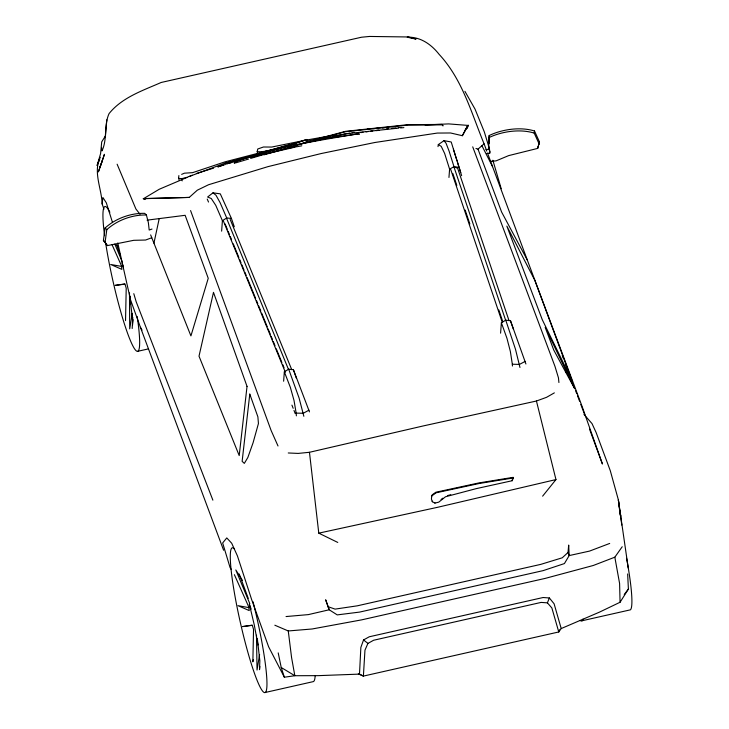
<?xml version="1.0" encoding="UTF-8"?>
<svg xmlns="http://www.w3.org/2000/svg" width="729" height="729" viewBox="0 0 729 729"><rect width="100%" height="100%" fill="white"/><g stroke="black" fill="none" stroke-linecap="round" stroke-linejoin="round"><path stroke-width="1.09" d="M490.435 161.391L496.084 160.863L508.66 155.614L537.72 148.388L539.487 141.973L534.512 130.992C520.588 126.646 502.372 129.179 489.168 135.53L488.758 145.736L489.779 153.09L486.772 153.436M489.05 143.631L489.168 135.53M125.534 320.623L126.217 288.201L125.005 284.119L115.118 285.394L124.787 283.964M132.186 328.487L132.796 317.425M559.498 629.82L558.769 631.961L551.862 607.95L547.406 602.856L541.137 602.409L373.631 640.244L367.926 643.406L364.965 650.168L363.388 676.093L359.497 674.115L360.855 647.425L363.552 639.934L369.266 636.781L543.105 597.516L549.365 597.962L554.095 603.776L561.212 628.553L558.769 631.961L363.388 676.093L358.322 673.888M221.634 231.148L222.409 220.705L215.775 205.378L211.273 198.516L207.61 197.021L212.986 192.83L220.304 193.85L231.43 218.454L234.291 226.765M283.627 381.221L284.337 371.845L288.684 369.184L293.423 369.74L309.47 411.885M448.955 177.457L449.602 169.174L444.644 153.464L441.209 146.329L438.302 144.606L438.011 146.629M500.586 333.162L501.379 322.765L505.744 320.149L510.5 320.76L525.919 363.99M415.849 38.974L408.34 36.969L369.557 36.45L361.502 37.225L161.164 82.477C142.738 90.596 122.089 97.376 109.077 113.587C103.682 125.288 107.573 139.367 101.969 150.912L101.522 147.386M105.359 137.07L106.799 119.848M609.699 543.442L589.524 551.097L569.167 555.58L568.009 552.482L568.684 545.073L569.167 555.58L564.419 563.572L543.16 570.625L359.616 612.087L337.235 614.893L329.207 609.781L325.726 599.958L329.207 609.781L308.358 614.611L286.05 616.552M132.523 325.189L133.088 319.694M259.852 666.397L259.506 669.687L259.852 660.82L257.319 638.577M179.352 180.455L178.587 178.323L178.878 175.58M103.937 209.177L102.151 203.965L102.889 197.495L106.343 202.862L112.521 222.536M151.732 237.754L145.618 240.032L133.726 240.315L107.345 245.609L103.409 240.479L105.104 227.995C115.446 218.572 130.637 212.95 144.697 213.351L146.401 215L148.361 222.627L149.19 230.027L151.996 229.061M107.345 245.609L105.104 242.137L106.808 229.644C117.141 220.231 132.332 214.599 146.401 215M489.779 153.09L490.07 150.985M539.187 144.078L534.211 133.097L534.512 130.992M537.72 148.388L538.02 146.292M132.277 313.306L129.707 328.843L129.489 292.921M259.606 654.514L257.036 670.042L256.49 635.196M431.504 496.814L431.823 495.128L431.431 499.073L432.406 501.734L434.958 503.101L438.776 502.135L445.501 496.759L476.301 488.621L512.168 480.73L513.398 477.932L513.152 477.349L478.935 482.917L435.833 492.23L432.625 494.544M257.811 153.865L257.182 151.678L257.747 148.989L263.451 147.003L271.653 147.058L304.111 140.497M253.318 659.608L252.863 661.832L253.537 629.4L252.334 625.327L242.438 626.603L252.106 625.163M153.937 243.167L159.214 218.609M467.271 128.368L468.2 125.27L464.81 130.755M281.676 147.905L265.283 151.468L234.547 161.665L234.173 162.831L236.342 162.239M234.428 163.241L234.547 161.665M102.342 160.635L104.447 154.284L98.369 171.916L102.342 160.635L99.946 167.26M538.385 145.208L539.487 141.973M442.858 125.497L442.029 124.431L407.958 124.659L345.482 131.348L313.825 139.84L313.406 140.989L345.883 133.817L398.353 128.131M313.543 141.426L313.825 139.84M100.31 157.264C92.884 171.944 101.668 188.519 102.151 203.965M547.406 602.856L549.365 597.962M99.709 159.423L97.075 165.529L100.602 153.6L101.705 141.9L105.094 136.496M145.18 199.509L143.166 198.689L189.221 197.422L197.313 190.187L208.567 184.738L268.008 166.631L321.124 153.555L374.806 142.51L437.291 133.07L450.549 132.979L462.377 135.712L467.681 125.388L448.617 123.894L425.135 124.996M462.377 135.712L468.2 125.27M561.212 628.553L599.475 612.132L620.069 602.254L628.398 589.078L627.651 573.951M274.833 625.209L288.265 630.959L312.149 628.981L361.666 619.86L545.201 578.398L593.306 565.476L614.829 557.184L622.22 546.741M624.234 594.481L628.398 589.078M542.622 496.167L555.963 479.573L536.444 401.014L546.559 397.314L554.359 392.867M568.009 552.482L562.269 557.794L540.818 564.364L357.283 605.826L335.085 609.116L328.05 606.692M475.955 148.443L478.005 149.144L484.083 143.823C471.335 112.895 462.459 79.452 439.131 54.365C431.313 44.405 420.46 36.669 407.247 37.197L415.84 39.074M441.054 499.529L442.731 498.189M432.078 495.711L436.079 492.813L479.19 483.5L513.398 477.932M438.302 144.606L444.016 140.642L451.215 141.991L461.657 175.698M222.409 220.705L226.719 217.971L231.43 218.454M449.602 169.174L453.985 166.631L458.769 167.315M308.95 410.163L303.319 413.252L296.165 413.124L294.006 400.403L290.342 387.327L284.337 371.845M525.162 361.393L519.449 364.427L512.332 364.218L510.364 351.478L506.965 338.338L501.379 322.765M488.867 137.635C502.081 131.275 520.287 128.741 534.211 133.097M181.649 174.377L184.419 173.183L192.629 172.645L225.124 161.82L288.438 145.372L306.727 139.476L307.137 142.119L296.603 145.49M187.071 177.429L159.214 189.267L143.686 198.57L189.221 197.422M189.13 176.546L192.228 175.233M266.905 151.741L225.188 163.123L186.67 177.411L181.439 178.733L178.587 178.323M218.126 166.886L223.42 164.936M234.802 162.075C274.705 147.285 317.015 140.642 358.85 133.762L326.173 138.51L296.967 144.588M306.727 139.476L288.857 145.754L269.101 151.14M263.998 154.83L293.441 146.502M302.817 143.121L307.128 141.791M196.356 173.475L213.606 168.135M217.916 166.804L225.461 164.472M229.772 163.132L233.007 162.13M226.619 163.834L229.872 162.859M276.501 148.935L288.438 145.372M235.503 162.922L248.507 159.059M250.676 158.412L265.839 153.91L295.263 147.103M313.962 140.269L345.61 131.694L408.094 125.096L442.166 124.859L442.995 125.926M226.628 163.87L229.899 163.004M250.621 157.546L265.894 153.518M447.451 495.592L450.759 494.727M290.661 147.823L296.092 146.438M225.188 163.123L251.687 156.799M264.937 153.646L289.231 147.85M288.256 452.973L298.188 453.411L309.461 452.29L423.13 425.964L536.444 401.014M555.963 479.573L437.746 507.266L318.783 533.154L309.461 452.29M295.445 143.813C282.551 144.953 270.067 152.489 257.182 151.678M137.571 351.342L148.543 348.863M582.152 620.734L630.412 609.836A74.221 8.584 77.3 0 0 626.576 558.305M264.9 692.55L313.151 681.651A74.221 8.584 77.3 0 0 315.147 676.102M287.144 146.711L291.518 145.764M293.705 145.29L295.892 144.807M367.307 129.379L369.512 128.915L367.298 129.306M485.97 149.727L489.05 149.09M296.348 146.848L301.779 145.809M306.244 141.353L317.407 139.239M333.035 136.277L349.783 133.106M352.016 132.687L354.248 132.268M360.864 132.632L363.078 132.231M305.196 140.278L331.813 135.576M366.058 131.876L368.282 131.548M370.514 131.22L372.738 130.901M376.073 130.409L378.296 130.081M386.088 128.942L388.311 128.614M231.193 569.422L230.054 567.49L222.655 542.968L226.774 537.92L231.704 543.251L237.426 555.917L251.614 599.475L268.627 646.796L284.346 677.214L294.835 675.719L318.318 675.646L359.497 674.115M147.085 220.158L185.139 215.301L208.239 278.296L190.925 335.914L150.648 234.902M391.546 128.304L395.993 127.894M398.216 127.693L401.551 127.393M400.576 127.921L403.912 127.621M372.738 128.659L378.096 128.249M382.388 127.921L384.538 127.757M376.173 130.609L379.39 130.4M122.554 266.586L110.68 264.472L121.88 269.375L121.461 265.784L112.002 244.579M248.799 607.603L238.009 605.671L249.209 610.574L248.789 606.993L234.383 574.671M454.878 167.278L457.63 168.208L509.006 320.587M318.783 533.154L337.773 542.44M278.205 652.883L281.23 667.509L294.835 675.719L291.582 657.594L288.265 630.959M363.552 639.934L367.926 643.406M212.986 192.83L215.994 195.244L220.094 202.635L226.719 217.971M105.104 227.995L106.808 229.644M103.409 240.479L105.104 242.137M584.002 414.464L592.003 423.585L596.085 432.434L610.291 470.697L618.356 499.821L621.801 525.035M358.595 133.352L359.452 134.382M140.041 214.28L135.904 208.995L117.123 164.198M444.016 140.642L446.057 143.267L449.028 150.921L453.985 166.631M117.952 246.566L116.667 244.826L120.577 256.116M242.511 580.475L235.813 569.96L249.801 603.667M117.77 242.994L130.5 299.71L140.415 327.285L142.046 330.1M464.929 91.362L475.026 109.086L484.357 131.995L489.596 149.381M589.524 429.126L602.427 464.018L582.28 406.919L527.267 259.943L501.607 212.021L478.005 149.144M278.004 445.984L271.133 430.52L190.57 210.572M481.924 145.718L492.585 166.668M207.236 199.072L208.512 202.042M511.922 480.147L512.168 480.73M434.712 502.518L434.958 503.101M432.151 501.151L432.406 501.734M114.845 244.078L122.053 261.438M230.182 219.438L291.737 369.649M226.573 218.335L288.529 369.548M225.106 223.931L227.257 229.179M228.113 231.275L229.407 234.428M230.264 236.524L231.558 239.677M233.28 243.878L238.875 257.519M239.732 259.624L241.026 262.768M241.882 264.873L244.033 270.122M244.889 272.218L246.183 275.371M247.049 277.467L255.651 298.471M256.508 300.567L257.802 303.72M258.658 305.816L260.809 311.064M261.675 313.169L267.261 326.811M268.126 328.916L270.277 334.164M271.133 336.26L272.427 339.413M273.284 341.509L275.006 345.71M276.3 348.863L281.886 362.504M282.752 364.609L284.037 367.753M223.429 221.115L285.367 372.273M239.212 573.978L248.261 598.345M288.684 369.184L299.081 398.007L303.847 416.286M291.928 405.124L293.158 408.295M293.978 410.409L295.209 413.58M212.877 500.167L136.168 301.733L133.799 293.669M562.269 355.479L563.471 358.668M565.886 365.038L567.9 370.359M571.117 378.861L572.329 382.051M575.546 390.553L576.748 393.742M577.559 395.865L579.573 401.178M580.776 404.367L584.804 414.992M472.72 146.839L554.979 366.395L558.45 377.822L558.924 382.525M140.415 327.285L223.612 550.24M484.083 143.823L486.79 151.085M487.555 153.163L527.267 259.943M251.168 609.107L249.318 604.04L254.266 624.89L257.993 644.974M121.989 262.832L123.474 266.887M181.439 178.733L182.204 180.865M505.744 320.149L515.449 349.127L519.968 367.471M510.5 320.76L513.38 329.116M293.423 369.74L296.293 378.078M453.957 166.968L505.707 320.478M452.846 173.548L456.828 185.357M465.148 210.052L469.859 224.013M498.818 309.907L502.8 321.726M450.768 169.611L502.181 322.1M281.23 667.509L284.346 677.214M453.374 149.217L457.092 161.009M457.429 162.084L460.728 172.554M492.868 160.243L501.206 188.702M620.087 512.769L620.926 516.05M614.829 557.184L619.595 583.492L620.069 602.254M306.745 139.804L307.137 142.119M628.234 568.028L618.356 499.821L619.696 510.892M619.96 513.107L620.233 515.321M129.862 296.256L130.117 298.48M130.373 300.703L132.523 319.612M129.798 296.065L130.673 303.765M296.165 413.124L296.366 415.849M512.332 364.218L512.451 366.031M253.036 601.753A74.221 8.584 77.3 0 1 265.602 692.149A74.221 8.584 77.3 0 1 239.139 617.053A74.221 8.584 77.3 0 1 234.465 549.046M583.009 619.121A74.221 8.584 77.3 0 1 580.266 620.507M137.18 316.432A74.221 8.584 77.3 0 1 130.837 341.591A74.221 8.584 77.3 0 1 105.778 243.805M104.602 235.695A74.221 8.584 77.3 0 1 109.888 212.276M247.031 386.37L239.212 455.57L199.008 356.18L213.479 292.347L247.031 386.37M249.783 394.107L242.137 461.339L244.324 463.389L247.833 457.53L253.072 442.785L258.44 423.522L257.884 416.842L249.783 394.107M565.686 372.164L553.739 350.011L545.183 327.376L574.734 388.748L565.686 372.164M534.831 280.319L506.846 226.081L542.267 319.676L571.891 380.42L534.831 280.319"/></g></svg>
